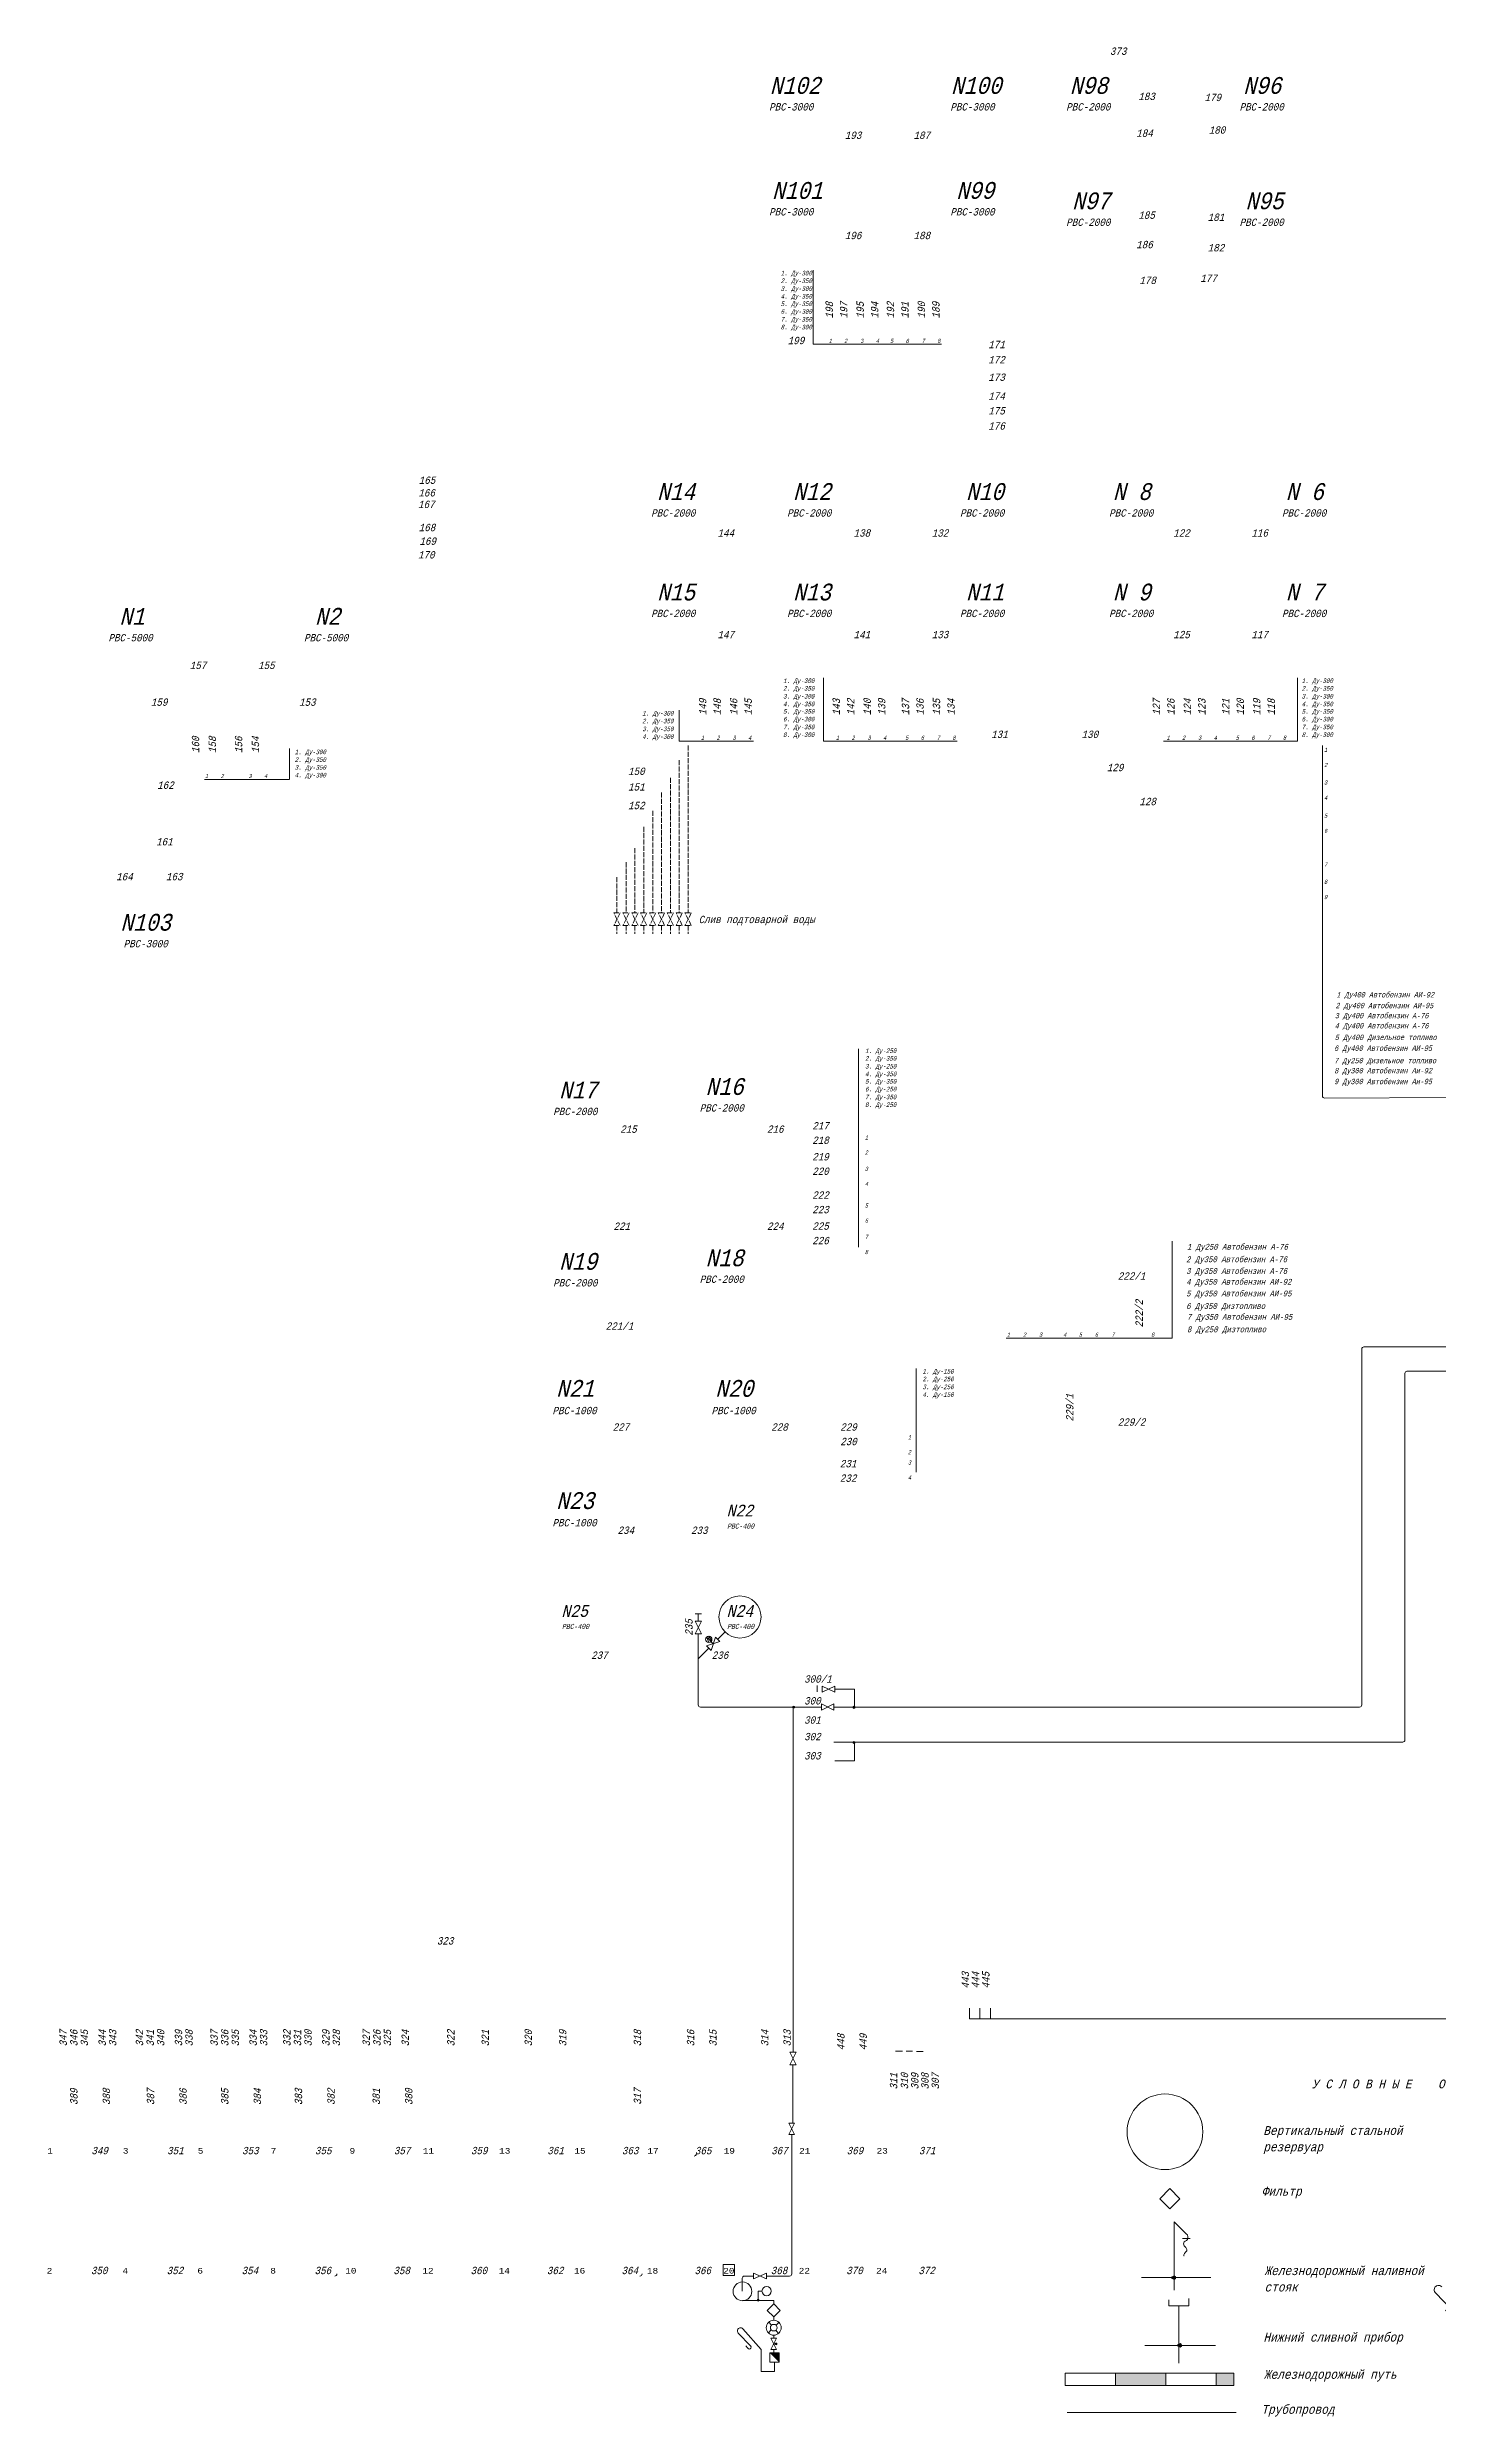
# Model space of a CAD drawing. Extents: x 26 to 789, y 11 to 574.
# Drawn here: x 26 to 356, y 11 to 574 of the extents above; entities that cross this region are included whole.
import ezdxf

# ---------------------------------------------------------------- set-up
doc = ezdxf.new("R2010")
doc.units = 0
doc.header["$MEASUREMENT"] = 0
doc.linetypes.add('ACAD_ISO02W100', pattern=[15, 12, -3])
doc.layers.add('Аи-98', color=14, linetype='CONTINUOUS')
doc.layers.add('Надписи', color=4, linetype='CONTINUOUS', lineweight=5)
doc.layers.add('Общие трубы', color=254, linetype='CONTINUOUS', lineweight=30)
doc.styles.get("Standard").update_dxf_attribs({"font": 'COUR.TTF', "width": 0.8, "oblique": 7, "height": 2})

msp = doc.modelspace()

# ---------------------------------------------------------------- hatches: boundary and pattern name
at = {"layer": 'Аи-98', "lineweight": 20}
h = msp.add_hatch(color=256, dxfattribs=at)
edge = h.paths.add_edge_path()
edge.add_arc((203.21, 179.48), 0.25, 0, 360)
h = msp.add_hatch(color=256, dxfattribs=at)
edge = h.paths.add_edge_path()
edge.add_arc((217.57, 179.43), 0.25, 0, 360)
h = msp.add_hatch(color=256, dxfattribs=at)
edge = h.paths.add_edge_path()
edge.add_arc((194.75, 38.38), 0.223, 0, 360)
h = msp.add_hatch(color=256, dxfattribs=at)
edge = h.paths.add_edge_path()
edge.add_arc((194.75, 38.38), 0.165, 0, 360)
h = msp.add_hatch(color=256, dxfattribs=at)
edge = h.paths.add_edge_path()
edge.add_arc((199.03, 27.99), 0.223, 0, 360)
msp.add_hatch(color=256, dxfattribs=at).paths.add_polyline_path([(197.58, 25.84), (199.79, 23.64), (199.79, 25.84)])
h = msp.add_hatch(color=256, dxfattribs=at)
edge = h.paths.add_edge_path()
edge.add_arc((199.03, 27.99), 0.165, 0, 360)
at = {"layer": 'Надписи', "lineweight": 15}
h = msp.add_hatch(color=256, dxfattribs=at)
edge = h.paths.add_edge_path()
edge.add_arc((293.74, 43.77), 0.42, 0, 360)
edge = h.paths.add_edge_path()
edge.add_arc((293.44, 43.77), 0.3, 0, 360)
edge = h.paths.add_edge_path(flags=16)
edge.add_arc((293.74, 43.77), 0.3, 0, 360)
h = msp.add_hatch(color=256, dxfattribs=at)
edge = h.paths.add_edge_path()
edge.add_arc((293.44, 43.77), 0.3, 0, 360)
edge = h.paths.add_edge_path()
edge.add_arc((293.74, 43.77), 0.3, 0, 360)
h = msp.add_hatch(color=256, dxfattribs=at)
edge = h.paths.add_edge_path()
edge.add_arc((295.15, 27.65), 0.42, 0, 360)
edge = h.paths.add_edge_path()
edge.add_arc((294.85, 27.65), 0.3, 0, 360)
edge = h.paths.add_edge_path(flags=16)
edge.add_arc((295.15, 27.65), 0.3, 0, 360)
h = msp.add_hatch(color=256, dxfattribs=at)
edge = h.paths.add_edge_path()
edge.add_arc((294.85, 27.65), 0.3, 0, 360)
edge = h.paths.add_edge_path()
edge.add_arc((295.15, 27.65), 0.3, 0, 360)
h = msp.add_hatch(color=256, dxfattribs=at)
h.paths.add_polyline_path([(291.78, 18.07), (279.78, 18.07), (279.78, 21.07), (291.78, 21.07)])
h.paths.add_polyline_path([(303.78, 18.07), (307.98, 18.07), (307.98, 21.07), (303.78, 21.07)])
at = {"layer": 'Общие трубы', "lineweight": 20}
h = msp.add_hatch(color=256, dxfattribs=at)
edge = h.paths.add_edge_path()
edge.add_arc((217.57, 171.04), 0.25, 0, 360)

# ---------------------------------------------------------------- linework, layer by layer
at = {"layer": 'Аи-98', "lineweight": 20}
for p, q in [((338.87, 265.17), (620.16, 265.17)), ((338.37, 179.98), (338.37, 264.67)), ((179.79, 201.66), (181.29, 201.66)), ((180.54, 201.66), (179.79, 201.66)), ((181.29, 199.91), (179.79, 199.91)), ((179.79, 199.91), (181.29, 196.91)), ((179.79, 196.91), (181.29, 199.91)), ((180.54, 201.66), (180.54, 200.91)), ((180.54, 199.91), (180.54, 201.66)), ((186.93, 197.38), (185.16, 195.61)), ((181.29, 196.91), (179.79, 196.91)), ((180.54, 196.91), (180.54, 179.98)), ((183.04, 193.49), (180.54, 190.99)), ((183.04, 194.9), (182.51, 196.14)), ((182.51, 196.14), (183.04, 195.61)), ((185.69, 195.08), (182.51, 194.02)), ((182.51, 194.02), (183.57, 192.96)), ((183.04, 195.61), (183.04, 196.31)), ((183.04, 196.31), (183.75, 195.25)), ((184.1, 194.55), (183.04, 195.61)), ((183.57, 192.96), (184.63, 196.14)), ((184.63, 196.14), (185.69, 195.08)), ((208.82, 184.58), (208.82, 183.08)), ((212.99, 182.99), (209.99, 184.49)), ((209.99, 182.99), (212.99, 184.49)), ((209.99, 184.49), (209.99, 182.99)), ((212.99, 184.49), (212.99, 182.99)), ((213.02, 183.74), (217.72, 183.74)), ((217.72, 183.74), (217.72, 179.31)), ((181.04, 179.48), (209.8, 179.48)), ((203.09, 97.41), (203.09, 179.47)), ((209.81, 178.73), (209.81, 180.23)), ((209.81, 180.23), (212.81, 178.73)), ((212.81, 180.23), (209.81, 178.73)), ((212.75, 179.48), (337.87, 179.48)), ((212.81, 178.73), (212.81, 180.23)), ((202.33, 97.41), (203.83, 97.41)), ((203.83, 97.41), (202.33, 94.41)), ((203.83, 94.41), (202.33, 97.41)), ((202.33, 94.41), (203.83, 94.41)), ((203.02, 80.57), (203.02, 94.41)), ((202.09, 80.52), (203.43, 80.52)), ((203.43, 80.52), (202.09, 77.85)), ((203.43, 77.85), (202.09, 80.52)), ((202.09, 77.85), (203.43, 77.85)), ((202.76, 44.65), (202.76, 77.85)), ((190.98, 43.62), (190.98, 40.57)), ((191.48, 44.12), (193.59, 44.12)), ((193.65, 44.81), (196.77, 43.48)), ((196.77, 44.81), (193.65, 43.48)), ((193.65, 43.48), (193.65, 44.81)), ((196.74, 44.15), (202.26, 44.15)), ((196.77, 43.48), (196.77, 44.81)), ((191.06, 38.35), (198.49, 38.35)), ((198.48, 34.42), (198.48, 33.66)), ((198.49, 38.35), (198.49, 37.53)), ((197.91, 31.32), (197.21, 30.64)), ((197.29, 33.2), (197.95, 32.42)), ((198.48, 30.07), (198.48, 29.32)), ((198.95, 31.23), (199.59, 30.47)), ((199.03, 32.43), (199.77, 33.16)), ((198.49, 27.99), (199.03, 27.99)), ((198.53, 26.66), (198.53, 25.98)), ((198.53, 25.98), (198.53, 25.85))]:
    msp.add_line(p, q, dxfattribs=at)
for points in [[(186.46, 46.91), (189.13, 46.91), (189.13, 44.24), (186.46, 44.24)], [(198.48, 34.42), (200.04, 35.97), (198.48, 37.53), (196.93, 35.97)], [(197.82, 26.66), (199.16, 26.66), (197.82, 29.33), (199.16, 29.33)], [(197.58, 25.84), (197.58, 23.64), (199.79, 23.64), (199.79, 25.84)]]:
    msp.add_lwpolyline(points, close=True, dxfattribs=at)
for points in [[(194.75, 38.38), (194.75, 40.56)], [(195.69, 40.56), (194.75, 40.56)], [(195.52, 26.64), (191.16, 31.59)], [(198.68, 23.6), (198.68, 21.41), (195.52, 21.41), (195.52, 26.64)]]:
    msp.add_lwpolyline(points, dxfattribs=at)
msp.add_lwpolyline([(191.16, 31.59, 1.001001), (190.02, 30.59), (192.97, 27.51, -1.307527), (192.23, 27.1), (191.83, 27.51)], format="xyb", dxfattribs=at)
for centre, radius in [((190.46, 200.91), 5), ((183.04, 195.61), 0.75), ((203.21, 179.48), 0.25), ((217.57, 179.43), 0.25), ((191.05, 40.5), 2.23), ((196.8, 40.56), 1.11), ((194.75, 38.38), 0.223), ((194.75, 38.38), 0.165), ((198.48, 31.86), 1.78), ((198.48, 31.86), 0.789), ((199.03, 27.99), 0.223), ((199.03, 27.99), 0.165)]:
    msp.add_circle(centre, radius, dxfattribs=at)
for centre, start, end in [((338.87, 264.67), 90, 180), ((181.04, 179.98), 180, 270), ((337.87, 179.98), 270, 0), ((191.48, 43.62), 90, 180), ((202.26, 44.65), 269.9588, 0)]:
    msp.add_arc(centre, 0.5, start, end, dxfattribs=at)
at = {"layer": 'Надписи', "lineweight": 5}
for p, q in [((207.9, 521.25), (207.9, 503.66)), ((238.39, 503.66), (207.9, 503.66)), ((210.29, 424.29), (210.29, 409.26)), ((323.1, 424.29), (323.1, 409.26)), ((175.98, 416.62), (175.98, 409.26)), ((193.68, 409.26), (175.98, 409.26)), ((242.15, 409.26), (210.29, 409.26)), ((323.1, 409.26), (291.24, 409.26)), ((329.02, 324.85), (329.02, 408.17)), ((218.69, 336.08), (218.69, 288.87)), ((329.52, 324.35), (360.4, 324.45)), ((293.28, 267.21), (293.28, 290.27)), ((293.28, 267.21), (253.76, 267.21)), ((232.34, 260.02), (232.34, 235.33))]:
    msp.add_line(p, q, dxfattribs=at)
at = {"layer": 'Надписи', "lineweight": 15}
for p, q in [((83.26, 407.49), (83.26, 400.14)), ((83.18, 400.16), (63.06, 400.16)), ((293.74, 57.04), (293.74, 40.77)), ((293.74, 57.04), (296.74, 54.04)), ((296.63, 53.11), (295.73, 53.11)), ((295.73, 53.11), (297.53, 53.11)), ((285.99, 43.77), (302.49, 43.77)), ((292.45, 37.92), (292.45, 38.52)), ((286.8, 27.65), (303.6, 27.65)), ((268.31, 11.67), (308.51, 11.67))]:
    msp.add_line(p, q, dxfattribs=at)
for points in [[(292.72, 60.13), (295.12, 62.53), (292.72, 64.93), (290.32, 62.53)], [(279.78, 18.07), (267.78, 18.07), (267.78, 21.07), (279.78, 21.07)], [(291.78, 18.07), (279.78, 18.07), (279.78, 21.07), (291.78, 21.07)], [(303.78, 18.07), (291.78, 18.07), (291.78, 21.07), (303.78, 21.07)], [(303.78, 18.07), (307.98, 18.07), (307.98, 21.07), (303.78, 21.07)]]:
    msp.add_lwpolyline(points, close=True, dxfattribs=at)
msp.add_lwpolyline([(357.41, 41.56, 1.001001), (355.87, 40.21), (359.85, 36.05, -1.307527), (358.86, 35.51), (358.31, 36.05)], format="xyb", dxfattribs=at)
for points in [[(294.85, 23.45), (294.85, 37.02), (292.45, 37.02), (292.45, 37.92)], [(294.85, 37.02), (297.25, 37.02), (297.25, 38.82)]]:
    msp.add_lwpolyline(points, dxfattribs=at)
for centre, radius in [((291.56, 78.45), 9), ((293.44, 43.77), 0.3), ((293.74, 43.77), 0.42), ((293.74, 43.77), 0.3), ((294.85, 27.65), 0.3), ((295.15, 27.65), 0.42), ((295.15, 27.65), 0.3)]:
    msp.add_circle(centre, radius, dxfattribs=at)
at = {"layer": 'Надписи', "lineweight": 5}
msp.add_arc((329.52, 324.85), 0.5, 180, 270.2407, dxfattribs=at)
at = {"layer": 'Надписи', "lineweight": 15}
for centre, end in [((179.55, 73.17), 0), ((94.06, 44.65), 0), ((94.06, 44.65), 0), ((166.66, 44.65), 360)]:
    msp.add_arc(centre, 0.5, 269.9588, end, dxfattribs=at)
at = {"layer": 'Надписи', "lineweight": 15, "start_tangent": (0.116841, 0.993151), "end_tangent": (0.83205, 0.5547)}
msp.add_spline([(296.74, 54.04), (297.04, 53.14), (296.14, 52.24), (296.14, 51.34), (296.44, 51.04), (296.74, 50.44), (296.74, 50.14), (296.44, 49.84), (296.14, 48.94)], degree=3, dxfattribs=at)
at = {"layer": 'Общие трубы', "color": 7, "linetype": 'ACAD_ISO02W100', "lineweight": 5, "ltscale": 0.1}
for p, q in [((178.12, 408.21), (178.12, 368.39)), ((173.9, 400.53), (173.9, 368.39)), ((175.99, 404.71), (175.99, 368.39)), ((171.78, 397.03), (171.78, 368.39)), ((169.69, 392.66), (169.69, 368.39)), ((165.47, 383.78), (165.47, 368.39)), ((167.56, 388.83), (167.56, 368.39)), ((163.35, 380.42), (163.35, 368.39)), ((161.18, 376.92), (161.18, 368.39)), ((161.18, 365.39), (161.18, 363.39)), ((163.35, 365.39), (163.35, 363.39)), ((165.47, 365.39), (165.47, 363.39)), ((167.56, 365.39), (167.56, 363.39)), ((169.69, 365.39), (169.69, 363.39)), ((171.78, 365.39), (171.78, 363.39)), ((173.9, 365.39), (173.9, 363.39)), ((175.99, 365.39), (175.99, 363.39)), ((178.12, 365.39), (178.12, 363.39))]:
    msp.add_line(p, q, dxfattribs=at)
at = {"layer": 'Общие трубы', "linetype": 'ACAD_ISO02W100', "lineweight": 5, "ltscale": 0.1}
for p, q in [((160.43, 368.39), (161.93, 368.39)), ((161.93, 368.39), (160.43, 365.39)), ((161.93, 365.39), (160.43, 368.39)), ((162.6, 368.39), (164.1, 368.39)), ((164.1, 368.39), (162.6, 365.39)), ((164.1, 365.39), (162.6, 368.39)), ((164.72, 368.39), (166.22, 368.39)), ((166.22, 368.39), (164.72, 365.39)), ((166.22, 365.39), (164.72, 368.39)), ((166.81, 368.39), (168.31, 368.39)), ((168.31, 368.39), (166.81, 365.39)), ((168.31, 365.39), (166.81, 368.39)), ((168.94, 368.39), (170.44, 368.39)), ((170.44, 368.39), (168.94, 365.39)), ((170.44, 365.39), (168.94, 368.39)), ((171.03, 368.39), (172.53, 368.39)), ((172.53, 368.39), (171.03, 365.39)), ((172.53, 365.39), (171.03, 368.39)), ((173.15, 368.39), (174.65, 368.39)), ((174.65, 368.39), (173.15, 365.39)), ((174.65, 365.39), (173.15, 368.39)), ((175.24, 368.39), (176.74, 368.39)), ((176.74, 368.39), (175.24, 365.39)), ((176.74, 365.39), (175.24, 368.39)), ((177.37, 368.39), (178.87, 368.39)), ((178.87, 368.39), (177.37, 365.39)), ((178.87, 365.39), (177.37, 368.39)), ((160.43, 365.39), (161.93, 365.39)), ((162.6, 365.39), (164.1, 365.39)), ((164.72, 365.39), (166.22, 365.39)), ((166.81, 365.39), (168.31, 365.39)), ((168.94, 365.39), (170.44, 365.39)), ((171.03, 365.39), (172.53, 365.39)), ((173.15, 365.39), (174.65, 365.39)), ((175.24, 365.39), (176.74, 365.39)), ((177.37, 365.39), (178.87, 365.39))]:
    msp.add_line(p, q, dxfattribs=at)
at = {"layer": 'Общие трубы', "lineweight": 20}
for p, q in [((349.13, 259.35), (620.16, 259.35)), ((348.63, 171.66), (348.63, 258.85)), ((212.75, 171.16), (348.13, 171.16)), ((217.72, 166.73), (217.72, 171.16)), ((213.02, 166.73), (217.72, 166.73)), ((245.05, 105.35), (245.05, 107.85)), ((247.55, 105.35), (247.55, 107.85)), ((250.05, 105.35), (250.05, 107.85)), ((247.55, 105.35), (245.05, 105.35)), ((247.55, 105.35), (360.17, 105.35)), ((227.44, 97.63), (229.09, 97.63)), ((229.99, 97.61), (231.52, 97.61)), ((232.45, 97.57), (234.04, 97.57))]:
    msp.add_line(p, q, dxfattribs=at)
msp.add_circle((217.57, 171.04), 0.25, dxfattribs=at)
for centre, start, end in [((349.13, 258.85), 90, 180), ((348.13, 171.66), 270, 0)]:
    msp.add_arc(centre, 0.5, start, end, dxfattribs=at)

# ---------------------------------------------------------------- texts
at = {"layer": 'Надписи', "lineweight": 15, "oblique": 15, "width": 0.75}
for s, height, p in [('373', 1.75, (278.47, 572.49)), ('N102', 4, (197.56, 563.21)), ('N100', 4, (240.66, 563.21)), ('N98', 4, (268.93, 563.21)), ('N96', 4, (310.18, 563.21)), ('РВС-3000', 1.75, (197.39, 559.25)), ('РВС-3000', 1.75, (240.5, 559.25)), ('РВС-2000', 1.75, (268.06, 559.25)), ('183', 1.75, (285.22, 561.74)), ('179', 1.75, (300.97, 561.49)), ('РВС-2000', 1.75, (309.31, 559.25)), ('193', 1.75, (215.4, 552.49)), ('187', 1.75, (231.75, 552.49)), ('184', 1.75, (284.72, 552.99)), ('180', 1.75, (301.97, 553.74)), ('N101', 4, (198.09, 538.24)), ('N99', 4, (241.91, 538.24)), ('РВС-3000', 1.75, (197.39, 534.28)), ('РВС-3000', 1.75, (240.5, 534.28)), ('N97', 4, (269.47, 535.76)), ('N95', 4, (310.72, 535.76)), ('196', 1.75, (215.4, 528.65)), ('188', 1.75, (231.75, 528.65)), ('РВС-2000', 1.75, (268.06, 531.8)), ('185', 1.75, (285.22, 533.49)), ('181', 1.75, (301.72, 532.99)), ('РВС-2000', 1.75, (309.31, 531.8)), ('186', 1.75, (284.72, 526.49)), ('182', 1.75, (301.72, 525.74)), ('178', 1.75, (285.47, 517.99)), ('177', 1.75, (299.97, 518.49)), ('199', 1.75, (201.81, 503.67)), ('171', 1.75, (249.53, 502.72)), ('172', 1.75, (249.53, 499.11)), ('173', 1.75, (249.53, 494.93)), ('174', 1.75, (249.53, 490.46)), ('175', 1.75, (249.53, 486.95)), ('176', 1.75, (249.53, 483.34)), ('166', 1.75, (113.94, 467.44)), ('165', 1.75, (114.02, 470.44)), ('N14', 4, (170.73, 466.61)), ('N12', 4, (203.08, 466.61)), ('N10', 4, (244.22, 466.61)), ('N 8', 4, (279.16, 466.61)), ('N 6', 4, (320.3, 466.61)), ('167', 1.75, (113.86, 464.69)), ('РВС-2000', 1.75, (169.32, 462.65)), ('РВС-2000', 1.75, (201.67, 462.65)), ('РВС-2000', 1.75, (242.81, 462.65)), ('РВС-2000', 1.75, (278.27, 462.65)), ('РВС-2000', 1.75, (319.41, 462.65)), ('168', 1.75, (114.02, 459.19)), ('169', 1.75, (114.19, 455.94)), ('144', 1.75, (185.11, 457.89)), ('138', 1.75, (217.48, 457.89)), ('132', 1.75, (236.08, 457.89)), ('122', 1.75, (293.53, 457.89)), ('116', 1.75, (312.12, 457.89)), ('170', 1.75, (113.86, 452.69)), ('N15', 4, (170.73, 442.71)), ('N13', 4, (203.08, 442.71)), ('N11', 4, (244.22, 442.71)), ('N 9', 4, (279.16, 442.71)), ('N 7', 4, (320.3, 442.71)), ('N1', 4, (42.82, 436.94)), ('N2', 4, (89.35, 436.94)), ('РВС-2000', 1.75, (169.32, 438.75)), ('РВС-2000', 1.75, (201.67, 438.75)), ('РВС-2000', 1.75, (242.81, 438.75)), ('РВС-2000', 1.75, (278.27, 438.75)), ('РВС-2000', 1.75, (319.41, 438.75)), ('РВС-5000', 1.75, (40.21, 432.98)), ('РВС-5000', 1.75, (86.74, 432.98)), ('147', 1.75, (185.11, 433.72)), ('141', 1.75, (217.48, 433.72)), ('133', 1.75, (236.08, 433.72)), ('125', 1.75, (293.53, 433.72)), ('117', 1.75, (312.12, 433.72)), ('157', 1.75, (59.55, 426.4)), ('155', 1.75, (75.8, 426.4)), ('159', 1.75, (50.3, 417.65)), ('153', 1.75, (85.55, 417.65)), ('131', 1.75, (250.23, 410)), ('130', 1.75, (271.73, 410)), ('1. Ду-300', 1.1, (84.52, 406.14)), ('1', 1, (63.17, 400.45)), ('2', 1, (66.88, 400.45)), ('3', 1, (73.51, 400.45)), ('4', 1, (77.22, 400.45)), ('2. Ду-350', 1.1, (84.52, 404.3)), ('3. Ду-350', 1.1, (84.52, 402.43)), ('4. Ду-300', 1.1, (84.52, 400.6)), ('150', 1.75, (163.83, 401.2)), ('129', 1.75, (277.73, 402.1)), ('162', 1.75, (51.8, 397.9)), ('151', 1.75, (163.83, 397.49)), ('152', 1.75, (163.83, 393.06)), ('128', 1.75, (285.47, 394.01)), ('161', 1.75, (51.55, 384.46)), ('164      163', 1.75, (42.05, 376.15)), ('N103', 4, (43.06, 364.16)), ('РВС-3000', 1.75, (43.81, 360.2)), ('N17', 4, (147.43, 324.25)), ('N16', 4, (182.28, 325.09)), ('РВС-2000', 1.75, (146.02, 320.29)), ('РВС-2000', 1.75, (180.87, 321.13)), ('215', 1.75, (161.95, 316.08)), ('216', 1.75, (196.88, 316.08)), ('217', 1.75, (207.64, 316.87)), ('218', 1.75, (207.64, 313.43)), ('219', 1.75, (207.64, 309.51)), ('220', 1.75, (207.64, 306.06)), ('222', 1.75, (207.64, 300.39)), ('223', 1.75, (207.64, 296.94)), ('221', 1.75, (160.36, 292.99)), ('224', 1.75, (196.88, 292.99)), ('225', 1.75, (207.64, 293.02)), ('N19', 4, (147.43, 283.49)), ('N18', 4, (182.28, 284.34)), ('226', 1.75, (207.64, 289.57)), ('РВС-2000', 1.75, (180.87, 280.38)), ('РВС-2000', 1.75, (146.02, 279.53)), ('221/1', 1.75, (158.5, 269.23)), ('N21', 4, (146.72, 253.28)), ('N20', 4, (184.57, 253.28)), ('РВС-1000', 1.75, (145.84, 249.14)), ('РВС-1000', 1.75, (183.69, 249.14)), ('227', 1.75, (160.17, 245.22)), ('228', 1.75, (197.89, 245.22)), ('229', 1.75, (214.3, 245.22)), ('230', 1.75, (214.3, 241.77)), ('231', 1.75, (214.21, 236.51)), ('232', 1.75, (214.21, 233.06)), ('N23', 4, (146.72, 226.6)), ('N22', 2.8, (187.27, 224.82)), ('РВС-1000', 1.75, (145.84, 222.46)), ('234', 1.75, (161.33, 220.67)), ('233', 1.75, (178.81, 220.67)), ('РВС-400', 1.225, (187.39, 221.92)), ('N25', 2.8, (147.98, 200.94)), ('N24', 2.8, (187.27, 200.94)), ('РВС-400', 1.225, (148.1, 198.05)), ('РВС-400', 1.225, (187.39, 198.05)), ('237', 1.75, (155.05, 190.95)), ('236', 1.75, (183.74, 190.95)), ('300/1', 1.75, (205.71, 185.29)), ('300', 1.75, (205.71, 180.09)), ('301', 1.75, (205.71, 175.53)), ('302', 1.75, (205.71, 171.58)), ('303', 1.75, (205.71, 167.02)), ('323', 1.75, (118.34, 123)), ('У С Л О В Н Ы Е    О Б О З Н А Ч Е Н И Я', 2.1, (326.54, 88.78)), ('Вертикальный стальной', 2.1, (314.95, 77.7)), ('349', 1.75, (36.15, 73.11)), ('351', 1.75, (54.16, 73.11)), ('353', 1.75, (71.99, 73.11)), ('355', 1.75, (89.34, 73.11)), ('357', 1.75, (108.1, 73.11)), ('359', 1.75, (126.45, 73.11)), ('361', 1.75, (144.61, 73.11)), ('363', 1.75, (162.36, 73.11)), ('365', 1.75, (179.72, 73.11)), ('367', 1.75, (197.88, 73.11)), ('369', 1.75, (215.83, 73.11)), ('371', 1.75, (233, 73.11)), ('резервуар', 2.1, (314.95, 73.8)), ('Фильтр', 2.1, (314.61, 63.25)), ('350', 1.75, (36.04, 44.59)), ('352', 1.75, (54.06, 44.59)), ('354', 1.75, (71.88, 44.59)), ('356', 1.75, (89.24, 44.59)), ('358', 1.75, (107.99, 44.59)), ('360', 1.75, (126.35, 44.59)), ('362', 1.75, (144.5, 44.59)), ('364', 1.75, (162.26, 44.59)), ('366', 1.75, (179.62, 44.59)), ('368', 1.75, (197.77, 44.59)), ('370', 1.75, (215.73, 44.59)), ('372', 1.75, (232.89, 44.59)), ('Железнодорожный наливной', 2.1, (315.26, 44.37)), ('стояк', 2.1, (315.26, 40.47)), ('Нижний сливной прибор', 2.1, (315, 28.55)), ('Железнодорожный путь', 2.1, (315.11, 19.7)), ('Трубопровод', 2.1, (314.51, 11.37))]:
    msp.add_text(s, height=height, dxfattribs=at).set_placement(p)
at = {"layer": 'Надписи', "lineweight": 5, "oblique": 15, "width": 0.75}
for s, height, p in [('2. Ду-350', 1.1, (200.13, 518.2)), ('1. Ду-300', 1.1, (200.13, 520.03)), ('3. Ду-300', 1.1, (200.13, 516.33)), ('4. Ду-350', 1.1, (200.13, 514.5)), ('5. Ду-350', 1.1, (200.13, 512.73)), ('8. Ду-300', 1.1, (200.13, 507.19)), ('6. Ду-300', 1.1, (200.13, 510.89)), ('7. Ду-350', 1.1, (200.13, 509.02)), ('1', 1, (211.55, 503.95)), ('2', 1, (215.25, 503.95)), ('3', 1, (219.06, 503.95)), ('4', 1, (222.77, 503.95)), ('5', 1, (226.16, 503.95)), ('6', 1, (229.87, 503.95)), ('7', 1, (233.68, 503.95)), ('8', 1, (237.38, 503.95)), ('1. Ду-300', 1.1, (200.71, 423.07)), ('1. Ду-300', 1.1, (324.08, 423.07)), ('2. Ду-350', 1.1, (200.71, 421.24)), ('3. Ду-300', 1.1, (200.71, 419.37)), ('4. Ду-350', 1.1, (200.71, 417.53)), ('2. Ду-350', 1.1, (324.08, 421.24)), ('3. Ду-300', 1.1, (324.08, 419.37)), ('4. Ду-350', 1.1, (324.08, 417.53)), ('2. Ду-350', 1.1, (167.2, 413.48)), ('1. Ду-300', 1.1, (167.2, 415.32)), ('3. Ду-350', 1.1, (167.2, 411.61)), ('5. Ду-350', 1.1, (200.71, 415.76)), ('6. Ду-300', 1.1, (200.71, 413.93)), ('7. Ду-350', 1.1, (200.71, 412.06)), ('5. Ду-350', 1.1, (324.08, 415.76)), ('6. Ду-300', 1.1, (324.08, 413.93)), ('7. Ду-350', 1.1, (324.08, 412.06)), ('4. Ду-300', 1.1, (167.2, 409.78)), ('1', 1, (181.16, 409.55)), ('2', 1, (184.87, 409.55)), ('3', 1, (188.68, 409.55)), ('4', 1, (192.39, 409.55)), ('8. Ду-300', 1.1, (200.71, 410.23)), ('1', 1, (213.28, 409.55)), ('2', 1, (216.99, 409.55)), ('3', 1, (220.8, 409.55)), ('4', 1, (224.5, 409.55)), ('5', 1, (229.75, 409.55)), ('6', 1, (233.46, 409.55)), ('7', 1, (237.27, 409.55)), ('8', 1, (240.97, 409.55)), ('1', 1, (291.93, 409.55)), ('2', 1, (295.64, 409.55)), ('3', 1, (299.45, 409.55)), ('4', 1, (303.15, 409.55)), ('5', 1, (308.4, 409.55)), ('6', 1, (312.11, 409.55)), ('7', 1, (315.92, 409.55)), ('8', 1, (319.62, 409.55)), ('8. Ду-300', 1.1, (324.08, 410.23)), ('1', 1, (329.41, 406.69)), ('2', 1, (329.41, 403.06)), ('3', 1, (329.41, 398.9)), ('4', 1, (329.41, 395.27)), ('5', 1, (329.41, 391.02)), ('6', 1, (329.41, 387.39)), ('7', 1, (329.41, 379.37)), ('8', 1, (329.41, 375.3)), ('9', 1, (329.41, 371.66)), ('Слив подтоварной воды', 1.75, (180.61, 365.96)), ('1 Ду400 Автобензин АИ-92', 1.2899, (332.33, 348.28)), ('3 Ду400 Автобензин А-76', 1.2899, (331.95, 343.3)), ('2 Ду400 Автобензин АИ-95', 1.2899, (332.13, 345.7)), ('4 Ду400 Автобензин А-76', 1.2899, (331.95, 340.9)), ('5 Ду400 Дизельное топливо', 1.2899, (331.95, 338.14)), ('2. Ду-350', 1.1, (220.21, 333.23)), ('1. Ду-250', 1.1, (220.21, 335.06)), ('6 Ду400 Автобензин АИ-95', 1.2899, (331.82, 335.56)), ('7 Ду250 Дизельное топливо', 1.2899, (331.82, 332.61)), ('3. Ду-250', 1.1, (220.21, 331.36)), ('4. Ду-350', 1.1, (220.21, 329.53)), ('5. Ду-350', 1.1, (220.21, 327.76)), ('6. Ду-250', 1.1, (220.21, 325.92)), ('8 Ду300 Автобензин Аи-92', 1.2899, (331.82, 330.22)), ('9 Ду300 Автобензин Аи-95', 1.2899, (331.82, 327.64)), ('8. Ду-250', 1.1, (220.21, 322.22)), ('7. Ду-350', 1.1, (220.21, 324.05)), ('2', 1, (220.16, 310.88)), ('1', 1, (220.16, 314.48)), ('3', 1, (220.16, 307.01)), ('4', 1, (220.16, 303.41)), ('5', 1, (220.16, 298.29)), ('6', 1, (220.16, 294.69)), ('8', 1, (220.16, 287.22)), ('7', 1, (220.16, 290.82)), ('1 Ду250 Автобензин А-76', 1.3892, (296.8, 288.27)), ('222/1', 1.75, (280.32, 281.14)), ('2 Ду350 Автобензин А-76', 1.3892, (296.6, 285.3)), ('3 Ду350 Автобензин А-76', 1.3892, (296.6, 282.52)), ('4 Ду350 Автобензин АИ-92', 1.3892, (296.6, 279.94)), ('5 Ду350 Автобензин АИ-95', 1.3892, (296.6, 277.16)), ('6 Ду350 Дизтопливо', 1.3892, (296.6, 274.18)), ('7 Ду350 Автобензин АИ-95', 1.3892, (296.8, 271.6)), ('1', 1, (253.94, 267.57)), ('2', 1, (257.77, 267.57)), ('3', 1, (261.6, 267.57)), ('4', 1, (267.34, 267.57)), ('5', 1, (271.06, 267.57)), ('6', 1, (274.88, 267.57)), ('7', 1, (278.83, 267.57)), ('8', 1, (288.28, 267.57)), ('8 Ду250 Дизтопливо', 1.3892, (296.8, 268.63)), ('1. Ду-150', 1.1, (233.86, 258.8)), ('2. Ду-250', 1.1, (233.86, 256.97)), ('3. Ду-250', 1.1, (233.86, 255.1)), ('4. Ду-150', 1.1, (233.86, 253.27)), ('229/2', 1.75, (280.32, 246.4)), ('1', 1, (230.41, 243.16)), ('2', 1, (230.41, 239.6)), ('3', 1, (230.41, 237.16)), ('4', 1, (230.41, 233.6))]:
    msp.add_text(s, height=height, dxfattribs=at).set_placement(p)
at = {"layer": 'Надписи', "lineweight": 15, "oblique": 15, "width": 0.75}
for s, p in [('198', (212.56, 509.79)), ('197', (216.01, 509.79)), ('195', (219.92, 509.79)), ('194', (223.37, 509.79)), ('192', (227.13, 509.79)), ('191', (230.57, 509.79)), ('190', (234.49, 509.79)), ('189', (237.94, 509.79)), ('149', (182.46, 415.39)), ('148', (185.9, 415.39)), ('146', (189.82, 415.39)), ('145', (193.27, 415.39)), ('143', (214.23, 415.39)), ('142', (217.67, 415.39)), ('140', (221.59, 415.39)), ('139', (225.04, 415.39)), ('137', (230.71, 415.39)), ('136', (234.16, 415.39)), ('135', (238.08, 415.39)), ('134', (241.53, 415.39)), ('127', (290.4, 415.39)), ('126', (293.85, 415.39)), ('124', (297.76, 415.39)), ('123', (301.21, 415.39)), ('121', (306.89, 415.39)), ('120', (310.34, 415.39)), ('119', (314.25, 415.39)), ('118', (317.7, 415.39)), ('160', (61.8, 406.4)), ('158', (65.8, 406.4)), ('156', (72.05, 406.4)), ('154', (76.05, 406.4)), ('235', (179.18, 196.45)), ('443', (244.95, 112.54)), ('444', (247.36, 112.54)), ('445', (249.82, 112.54)), ('347', (30.31, 98.76)), ('346', (32.85, 98.76)), ('345', (35.35, 98.76)), ('344', (39.59, 98.76)), ('343', (42.09, 98.76)), ('342', (48.47, 98.76)), ('341', (51.01, 98.76)), ('340', (53.51, 98.76)), ('339', (57.75, 98.76)), ('338', (60.25, 98.76)), ('337', (66.22, 98.76)), ('336', (68.76, 98.76)), ('335', (71.26, 98.76)), ('334', (75.5, 98.76)), ('333', (78, 98.76)), ('332', (83.53, 98.76)), ('331', (86.06, 98.76)), ('330', (88.56, 98.76)), ('329', (92.81, 98.76)), ('328', (95.31, 98.76)), ('327', (102.41, 98.76)), ('326', (104.95, 98.76)), ('325', (107.45, 98.76)), ('324', (111.69, 98.76)), ('322', (122.54, 98.76)), ('321', (130.73, 98.76)), ('320', (140.96, 98.76)), ('319', (149.15, 98.76)), ('318', (166.94, 98.76)), ('316', (179.58, 98.76)), ('315', (184.89, 98.76)), ('314', (197.22, 98.76)), ('313', (202.52, 98.76)), ('448', (215.32, 97.82)), ('449', (220.63, 97.82)), ('311', (227.87, 88.5)), ('310', (230.46, 88.5)), ('309', (232.92, 88.5)), ('308', (235.33, 88.5)), ('307', (237.79, 88.5)), ('389', (32.85, 84.8)), ('388', (40.59, 84.8)), ('387', (51.09, 84.8)), ('386', (58.83, 84.8)), ('385', (68.76, 84.8)), ('384', (76.5, 84.8)), ('383', (86.29, 84.8)), ('382', (94.03, 84.8)), ('381', (104.79, 84.8)), ('380', (112.53, 84.8)), ('317', (166.94, 84.88))]:
    msp.add_text(s, height=1.75, rotation=90, dxfattribs=at).set_placement(p)
at = {"layer": 'Надписи', "lineweight": 5, "oblique": 15, "width": 0.75}
for s, p in [('222/2', (286.3, 269.79)), ('229/1', (269.79, 247.41))]:
    msp.add_text(s, height=1.75, rotation=90, dxfattribs=at).set_placement(p)
at = {"layer": 'Надписи', "lineweight": 15}
for s, height, p in [('1', 1.33, (25.63, 73.26)), ('3', 1.33, (43.64, 73.26)), ('5', 1.33, (61.47, 73.26)), ('7', 1.33, (78.82, 73.26)), ('9', 1.33, (97.58, 73.26)), ('11', 1.335, (115, 73.26)), ('13', 1.335, (133.15, 73.26)), ('15', 1.335, (151.06, 73.26)), ('17', 1.335, (168.42, 73.26)), ('19', 1.335, (186.58, 73.26)), ('21', 1.335, (204.53, 73.26)), ('23', 1.335, (222.95, 73.26)), ('2', 1.33, (25.52, 44.74)), ('4', 1.33, (43.54, 44.74)), ('6', 1.33, (61.36, 44.74)), ('8', 1.33, (78.72, 44.74)), ('10', 1.335, (96.54, 44.74)), ('12', 1.335, (114.89, 44.74)), ('14', 1.335, (133.05, 44.74)), ('16', 1.335, (150.96, 44.74)), ('18', 1.335, (168.32, 44.74)), ('20', 1.335, (186.47, 44.74)), ('22', 1.335, (204.43, 44.74)), ('24', 1.335, (222.84, 44.74))]:
    msp.add_text(s, height=height, dxfattribs=at).set_placement(p)

doc.saveas('drawing.dxf')
